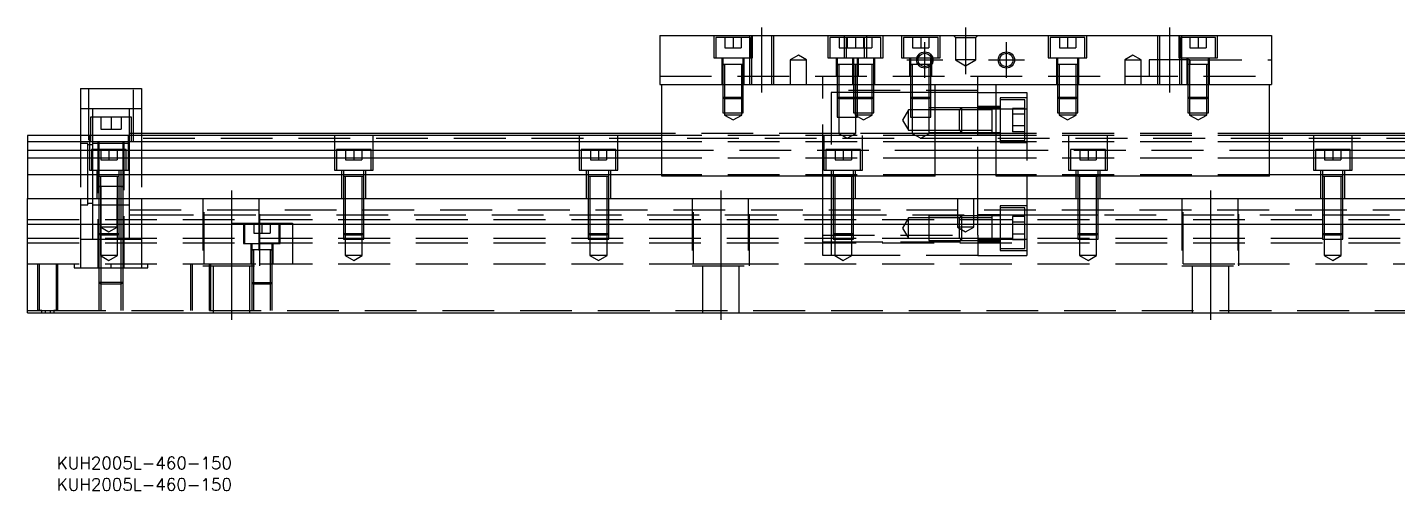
# Model space of a CAD drawing. Extents: x -20 to 692, y -269 to 102.
# Drawn here: x 0 to 335.9, y -268.6 to -154.9 of the extents above; entities that cross this region are included whole.
import ezdxf

# ---------------------------------------------------------------- set-up
doc = ezdxf.new("R2010")
doc.units = 0
doc.linetypes.add('CENTER', pattern=[50.8, 31.75, -6.35, 6.35, -6.35])
doc.linetypes.add('DASHED', pattern=[19.05, 12.7, -6.35])
doc.layers.get('0').update_dxf_attribs({"linetype": 'CONTINUOUS'})
doc.layers.add('CENTER', color=1, linetype='CENTER')
doc.styles.get("Standard").update_dxf_attribs({"font": 'txt.shx', "height": 3, "bigfont": 'bigfont.shx'})

# ---------------------------------------------------------------- blocks, each defined once
blk = doc.blocks.new('*U2')
at = {"color": 7, "linetype": 'CONTINUOUS'}
blk.add_text('KUH2005L-460-150', height=3, dxfattribs=at).set_placement((7.2, -268.58))
blk = doc.blocks.new('*U3')
at = {"color": 7, "linetype": 'CONTINUOUS'}
blk.add_text('KUH2005L-460-150', height=3, dxfattribs=at).set_placement((7.2, -263.33))

msp = doc.modelspace()

# ---------------------------------------------------------------- linework, layer by layer
at = {"color": 7, "linetype": 'CONTINUOUS'}
for p, q in [((155, -156.93), (155, -168.93)), ((155, -156.93), (305, -156.93)), ((305, -156.93), (305, -168.93)), ((218.770162, -164.03), (218.32967, -164.03)), ((221.500006, -164.03), (221.229838, -164.03)), ((13, -169.93), (28, -169.93)), ((13, -169.93), (13, -181.43)), ((28, -169.93), (28, -181.43)), ((155, -168.93), (305, -168.93)), ((155.5, -191.43), (155.5, -168.93)), ((222.5, -191.43), (222.5, -168.93)), ((233, -181.43), (233, -168.93)), ((233, -170.93), (237.5, -170.93)), ((237.5, -191.43), (237.5, -168.93)), ((304.5, -191.43), (304.5, -168.93)), ((155.5, -180.93), (28, -180.93)), ((403, -180.93), (304.5, -180.93)), ((0, -181.43), (0, -182.969608)), ((155.5, -181.43), (0, -181.43)), ((155.5, -182.969608), (0, -182.969608)), ((0, -182.969608), (0, -185.090392)), ((237.5, -181.43), (222.5, -181.43)), ((237.5, -182.969608), (222.5, -182.969608)), ((460, -181.43), (304.5, -181.43)), ((460, -182.969608), (304.5, -182.969608)), ((0, -185.090392), (155.5, -185.090392)), ((0, -185.090392), (0, -187.000532)), ((155.5, -187.000532), (0, -187.000532)), ((0, -187.000532), (0, -191.111934)), ((222.5, -185.090392), (237.5, -185.090392)), ((237.5, -187.000532), (222.5, -187.000532)), ((304.5, -185.090392), (460, -185.090392)), ((460, -187.000532), (304.5, -187.000532)), ((0, -191.111934), (0, -196.93)), ((155.5, -191.111934), (0, -191.111934)), ((222.5, -191.43), (155.5, -191.43)), ((237.5, -191.111934), (222.5, -191.111934)), ((304.5, -191.43), (237.5, -191.43)), ((460, -191.111934), (304.5, -191.111934)), ((17.9, -193.93), (17.499994, -193.93)), ((22.5, -193.93), (22.1, -193.93)), ((23.500006, -193.93), (22.5, -193.93)), ((0, -196.93), (460, -196.93)), ((0, -203.23), (0, -196.93)), ((244.5, -199.68), (245, -199.68)), ((0, -203.23), (460, -203.23)), ((0, -206.63), (0, -203.23)), ((236.5, -204.019994), (236.5, -203.23)), ((0, -224.93), (0, -206.63)), ((236.5, -207.180006), (236.5, -206.63)), ((0, -224.93), (460, -224.93))]:
    msp.add_line(p, q, dxfattribs=at)
at = {"color": 3, "linetype": 'DASHED'}
for p, q in [((168.25, -156.93), (168.25, -162.43)), ((177.25, -157.43), (168.75, -157.43)), ((168.75, -157.43), (168.75, -162.43)), ((171, -157.43), (171, -159.93)), ((173, -157.43), (173, -159.93)), ((175, -157.43), (175, -159.93)), ((177.000006, -156.93), (177.000006, -157.43)), ((177.000006, -157.43), (177.000006, -162.43)), ((177.25, -162.43), (177.25, -157.43)), ((177.5, -156.93), (177.5, -168.93)), ((177.75, -162.43), (177.75, -156.93)), ((182.5, -168.93), (182.5, -156.93)), ((182.999994, -168.93), (182.999994, -156.93)), ((196.25, -156.93), (196.25, -162.43)), ((200.75, -157.43), (196.75, -157.43)), ((196.75, -157.43), (196.75, -162.43)), ((199, -157.43), (199, -159.93)), ((200.25, -156.93), (200.25, -162.43)), ((209.25, -157.43), (200.75, -157.43)), ((200.75, -157.43), (200.75, -162.43)), ((201, -157.43), (201, -159.93)), ((203, -157.43), (203, -159.93)), ((205, -157.43), (205, -159.93)), ((205.25, -162.43), (205.25, -157.43)), ((205.75, -162.43), (205.75, -156.93)), ((207, -157.43), (207, -159.93)), ((209.25, -162.43), (209.25, -157.43)), ((209.75, -162.43), (209.75, -156.93)), ((214.25, -156.93), (214.25, -162.43)), ((223.25, -157.43), (214.75, -157.43)), ((214.75, -157.43), (214.75, -162.43)), ((217, -157.43), (217, -159.93)), ((219, -157.43), (219, -159.93)), ((221, -157.43), (221, -159.93)), ((223.25, -162.43), (223.25, -157.43)), ((223.75, -162.43), (223.75, -156.93)), ((227.5, -157.43), (227, -156.93)), ((227.5, -157.43), (227.5, -162.93)), ((227.5, -157.43), (232.5, -157.43)), ((232.5, -157.43), (233, -156.93)), ((232.5, -162.93), (232.5, -157.43)), ((250.25, -156.93), (250.25, -162.43)), ((259.25, -157.43), (250.75, -157.43)), ((250.75, -157.43), (250.75, -162.43)), ((253, -157.43), (253, -159.93)), ((255, -157.43), (255, -159.93)), ((257, -157.43), (257, -159.93)), ((259.25, -162.43), (259.25, -157.43)), ((259.75, -162.43), (259.75, -156.93)), ((277.000006, -156.93), (277.000006, -168.93)), ((277.5, -156.93), (277.5, -168.93)), ((282.25, -156.93), (282.25, -162.43)), ((282.5, -168.93), (282.5, -156.93)), ((291.25, -157.43), (282.75, -157.43)), ((282.75, -157.43), (282.75, -162.43)), ((282.999994, -157.43), (282.999994, -156.93)), ((282.999994, -162.43), (282.999994, -157.43)), ((285, -157.43), (285, -159.93)), ((287, -157.43), (287, -159.93)), ((289, -157.43), (289, -159.93)), ((291.25, -162.43), (291.25, -157.43)), ((291.75, -162.43), (291.75, -156.93)), ((171, -159.93), (173, -159.93)), ((173, -159.93), (175, -159.93)), ((199, -159.93), (201, -159.93)), ((201, -159.93), (203, -159.93)), ((203, -159.93), (205, -159.93)), ((205, -159.93), (207, -159.93)), ((217, -159.93), (219, -159.93)), ((219, -159.93), (221, -159.93)), ((253, -159.93), (255, -159.93)), ((255, -159.93), (257, -159.93)), ((285, -159.93), (287, -159.93)), ((287, -159.93), (289, -159.93)), ((168.25, -162.43), (177.75, -162.43)), ((170.25, -162.43), (170.25, -168.93)), ((170.5, -162.43), (170.5, -164.03)), ((170.5, -164.025), (170.5, -164.03)), ((170.5, -164.03), (170.757448, -164.03)), ((170.757468, -164.03), (170.5, -164.03)), ((170.5, -164.03), (170.5, -164.035)), ((170.5, -164.03), (170.5, -168.92998)), ((175.242552, -164.03), (170.757468, -164.03)), ((170.9, -164.03), (170.9, -168.92998)), ((175.1, -168.92998), (175.1, -164.03)), ((175.5, -164.03), (175.242552, -164.03)), ((175.242602, -164.03), (175.5, -164.03)), ((175.5, -164.03), (175.5, -162.43)), ((175.5, -164.03), (175.5, -164.025)), ((175.5, -164.035), (175.5, -164.03)), ((175.5, -168.92998), (175.5, -164.03)), ((175.75, -168.93), (175.75, -162.43)), ((177.000006, -162.43), (177.000006, -168.93)), ((189, -161.7753), (187, -162.93)), ((187, -162.93), (189, -162.93)), ((187, -162.93), (187, -168.93)), ((191, -162.93), (189, -161.7753)), ((189, -162.93), (191, -162.93)), ((191, -168.93), (191, -162.93)), ((196.25, -162.43), (200.25, -162.43)), ((198.25, -162.43), (198.25, -166.93)), ((198.5, -162.43), (198.5, -164.03)), ((198.5, -164.025), (198.5, -164.03)), ((198.5, -164.03), (198.757448, -164.03)), ((198.757468, -164.03), (198.5, -164.03)), ((198.5, -164.03), (198.5, -166.92998)), ((198.5, -164.03), (198.5, -164.035)), ((202.300194, -164.03), (198.757468, -164.03)), ((198.9, -164.03), (198.9, -166.92998)), ((200.25, -162.43), (209.75, -162.43)), ((202.25, -162.43), (202.25, -168.93)), ((202.5, -162.43), (202.5, -164.03)), ((202.5, -164.025), (202.5, -164.03)), ((202.757468, -164.03), (202.5, -164.03)), ((202.5, -164.03), (202.5, -164.035)), ((202.5, -164.03), (202.5, -168.92998)), ((207.242552, -164.03), (202.757468, -164.03)), ((202.9, -164.03), (202.9, -168.92998)), ((203.1, -166.92998), (203.1, -164.03)), ((203.5, -164.03), (203.5, -162.43)), ((203.5, -164.03), (203.5, -164.025)), ((203.5, -166.92998), (203.5, -164.03)), ((203.5, -164.035), (203.5, -164.03)), ((203.75, -166.93), (203.75, -162.43)), ((207.1, -168.92998), (207.1, -164.03)), ((207.5, -164.03), (207.242552, -164.03)), ((207.5, -164.03), (207.5, -162.43)), ((207.5, -164.03), (207.5, -164.025)), ((207.5, -164.035), (207.5, -164.03)), ((207.5, -168.92998), (207.5, -164.03)), ((207.75, -168.93), (207.75, -162.43)), ((214.25, -162.43), (223.75, -162.43)), ((216.25, -162.43), (216.25, -166.93)), ((216.5, -162.43), (216.5, -164.03)), ((216.5, -164.025), (216.5, -164.03)), ((216.5, -164.03), (216.757448, -164.03)), ((216.757468, -164.03), (216.5, -164.03)), ((216.5, -164.03), (216.5, -164.035)), ((216.5, -164.03), (216.5, -166.92998)), ((218.329928, -164.03), (216.757468, -164.03)), ((216.9, -164.03), (216.9, -166.92998)), ((218.770318, -164.03), (218.329928, -164.03)), ((221.230084, -164.03), (218.770318, -164.03)), ((221.1, -164.159838), (221.1, -164.03)), ((221.1, -164.60033), (221.1, -164.159838)), ((221.5, -164.03), (221.230084, -164.03)), ((221.242602, -164.03), (221.5, -164.03)), ((221.5, -163.617386), (221.5, -162.43)), ((221.5, -164.03), (221.5, -163.617386)), ((221.5, -164.03), (221.5, -164.025)), ((221.5, -164.035), (221.5, -164.03)), ((221.5, -164.252876), (221.5, -164.03)), ((221.5, -166.92998), (221.5, -164.252876)), ((221.75, -166.93), (221.75, -162.43)), ((232.5, -162.93), (227.5, -162.93)), ((227.5, -162.93), (230, -164.373376)), ((230, -164.373376), (232.5, -162.93)), ((250.25, -162.43), (259.75, -162.43)), ((252.25, -162.43), (252.25, -168.93)), ((252.5, -162.43), (252.5, -164.03)), ((252.5, -164.025), (252.5, -164.03)), ((252.757468, -164.03), (252.5, -164.03)), ((252.5, -164.03), (252.5, -164.035)), ((252.5, -164.03), (252.5, -168.92998)), ((257.242552, -164.03), (252.757468, -164.03)), ((252.9, -164.03), (252.9, -168.92998)), ((257.1, -168.92998), (257.1, -164.03)), ((257.5, -164.03), (257.242552, -164.03)), ((257.5, -164.03), (257.5, -162.43)), ((257.5, -164.03), (257.5, -164.025)), ((257.5, -164.035), (257.5, -164.03)), ((257.5, -168.92998), (257.5, -164.03)), ((257.75, -168.93), (257.75, -162.43)), ((271, -161.7753), (269, -162.93)), ((269, -162.93), (271, -162.93)), ((269, -162.93), (269, -168.93)), ((273, -162.93), (271, -161.7753)), ((271, -162.93), (273, -162.93)), ((273, -168.93), (273, -162.93)), ((275, -162.93), (275, -166.93)), ((285, -162.93), (275, -162.93)), ((282.25, -162.43), (291.75, -162.43)), ((282.999994, -168.93), (282.999994, -162.43)), ((284.25, -162.43), (284.25, -168.93)), ((284.5, -162.43), (284.5, -164.03)), ((284.5, -164.025), (284.5, -164.03)), ((284.757468, -164.03), (284.5, -164.03)), ((284.5, -164.03), (284.5, -168.92998)), ((284.5, -164.03), (284.5, -164.035)), ((289.242552, -164.03), (284.757468, -164.03)), ((284.9, -164.03), (284.9, -168.92998)), ((285, -162.93), (305, -162.93)), ((285, -166.93), (285, -162.93)), ((285, -162.93), (285, -164.03)), ((289.1, -168.92998), (289.1, -164.03)), ((289.5, -164.03), (289.242552, -164.03)), ((289.5, -164.03), (289.5, -162.43)), ((289.5, -164.03), (289.5, -164.025)), ((289.5, -168.92998), (289.5, -164.03)), ((289.5, -164.035), (289.5, -164.03)), ((289.75, -168.93), (289.75, -162.43)), ((155, -166.93), (305, -166.93)), ((195, -168.93), (195, -166.93)), ((198.5, -166.93), (198.5, -168.93)), ((198.500006, -166.93), (198.500006, -168.93)), ((198.9, -166.93), (198.9, -168.93)), ((203.1, -168.93), (203.1, -166.93)), ((203.499994, -168.93), (203.499994, -166.93)), ((203.5, -168.93), (203.5, -166.93)), ((216.5, -166.93), (216.5, -168.93)), ((216.500006, -166.93), (216.500006, -168.93)), ((216.9, -166.93), (221.1, -166.93)), ((216.9, -166.93), (216.9, -168.93)), ((221.1, -166.92998), (221.1, -164.60033)), ((221.1, -168.93), (221.1, -166.93)), ((221.499994, -168.93), (221.499994, -166.93)), ((221.5, -168.93), (221.5, -166.93)), ((233, -168.93), (233, -166.93)), ((15, -169.93), (15, -182.93)), ((26, -182.93), (26, -169.93)), ((170.5, -168.93), (170.5, -172.03)), ((170.500006, -168.93), (170.500006, -172.030006)), ((170.9, -168.93), (170.9, -172.43)), ((175.1, -172.43), (175.1, -168.93)), ((175.499994, -172.030006), (175.499994, -168.93)), ((175.5, -172.03), (175.5, -168.93)), ((195, -191.43), (195, -168.93)), ((233, -170.43), (195, -170.43)), ((197, -170.93), (197, -196.93)), ((198.5, -170.93), (197, -170.93)), ((198.5, -168.93), (198.5, -172.03)), ((198.9, -170.93), (198.5, -170.93)), ((198.500006, -168.93), (198.500006, -172.030006)), ((198.9, -168.93), (198.9, -172.43)), ((202.5, -170.93), (198.9, -170.93)), ((202.5, -168.93), (202.5, -172.03)), ((202.9, -170.93), (202.5, -170.93)), ((202.500006, -168.93), (202.500006, -172.030006)), ((202.9, -168.93), (202.9, -172.43)), ((203.1, -170.93), (202.9, -170.93)), ((203.1, -172.43), (203.1, -168.93)), ((203.5, -170.93), (203.1, -170.93)), ((203.499994, -172.030006), (203.499994, -168.93)), ((203.5, -172.03), (203.5, -168.93)), ((207.1, -170.93), (203.5, -170.93)), ((207.1, -172.43), (207.1, -168.93)), ((207.5, -170.93), (207.1, -170.93)), ((207.499994, -172.030006), (207.499994, -168.93)), ((207.5, -172.03), (207.5, -168.93)), ((216.5, -170.93), (207.5, -170.93)), ((216.5, -168.93), (216.5, -172.03)), ((216.9, -170.93), (216.5, -170.93)), ((216.500006, -168.93), (216.500006, -172.030006)), ((216.9, -168.93), (216.9, -172.43)), ((221.1, -170.93), (216.9, -170.93)), ((221.1, -172.43), (221.1, -168.93)), ((221.5, -170.93), (221.1, -170.93)), ((221.499994, -172.030006), (221.499994, -168.93)), ((221.5, -172.03), (221.5, -168.93)), ((222.5, -170.93), (221.5, -170.93)), ((233, -170.93), (222.5, -170.93)), ((237.5, -170.93), (245, -170.93)), ((245, -170.93), (245, -174.93)), ((252.5, -168.93), (252.5, -172.03)), ((252.500006, -168.93), (252.500006, -172.030006)), ((252.9, -168.93), (252.9, -172.43)), ((257.1, -172.43), (257.1, -168.93)), ((257.499994, -172.030006), (257.499994, -168.93)), ((257.5, -172.03), (257.5, -168.93)), ((284.5, -168.93), (284.5, -172.03)), ((284.500006, -168.93), (284.500006, -172.030006)), ((284.9, -168.93), (284.9, -172.43)), ((289.1, -172.43), (289.1, -168.93)), ((289.499994, -172.030006), (289.499994, -168.93)), ((289.5, -172.03), (289.5, -168.93)), ((170.5, -172.03), (175.5, -172.03)), ((170.5, -172.03), (170.9, -172.43)), ((170.500006, -172.03002), (170.500006, -175.93)), ((175.1, -172.43), (170.9, -172.43)), ((170.9, -172.43002), (170.9, -175.93)), ((175.1, -172.43), (175.5, -172.03)), ((175.1, -175.93), (175.1, -172.43002)), ((175.499994, -175.93), (175.499994, -172.03002)), ((198.5, -172.03), (202.5, -172.03)), ((198.5, -172.03), (198.9, -172.43)), ((198.500006, -172.03002), (198.500006, -176.93)), ((202.500006, -172.43), (198.9, -172.43)), ((198.9, -172.43002), (198.9, -176.93)), ((202.5, -172.03), (207.5, -172.03)), ((202.5, -172.03), (202.9, -172.43)), ((202.500006, -172.03002), (202.500006, -175.93)), ((202.9, -172.43), (202.500006, -172.43)), ((207.1, -172.43), (202.9, -172.43)), ((202.9, -172.43002), (202.9, -175.93)), ((203.1, -172.43), (203.5, -172.03)), ((203.1, -176.93), (203.1, -172.43002)), ((203.499994, -172.43), (203.499994, -172.03002)), ((203.499994, -175.93), (203.499994, -172.43)), ((207.1, -172.43), (207.5, -172.03)), ((207.1, -175.93), (207.1, -172.43002)), ((207.499994, -175.93), (207.499994, -172.03002)), ((216.5, -172.03), (221.5, -172.03)), ((216.5, -172.03), (216.9, -172.43)), ((216.500006, -172.03002), (216.500006, -176.93)), ((221.1, -172.43), (216.9, -172.43)), ((216.9, -172.43002), (216.9, -176.93)), ((221.1, -172.43), (221.5, -172.03)), ((221.1, -176.93), (221.1, -172.43002)), ((221.499994, -176.93), (221.499994, -172.03002)), ((238.5, -174.38), (233, -174.38)), ((238.5, -172.18), (238.5, -183.18)), ((245, -172.18), (238.5, -172.18)), ((244.5, -172.68), (238.5, -172.68)), ((244.5, -182.68), (244.5, -172.68)), ((252.5, -172.03), (257.5, -172.03)), ((252.5, -172.03), (252.9, -172.43)), ((252.500006, -172.03002), (252.500006, -175.93)), ((257.1, -172.43), (252.9, -172.43)), ((252.9, -172.43002), (252.9, -175.93)), ((257.1, -172.43), (257.5, -172.03)), ((257.1, -175.93), (257.1, -172.43002)), ((257.499994, -175.93), (257.499994, -172.03002)), ((284.5, -172.03), (289.5, -172.03)), ((284.5, -172.03), (284.9, -172.43)), ((284.500006, -172.03002), (284.500006, -175.93)), ((289.1, -172.43), (284.9, -172.43)), ((284.9, -172.43002), (284.9, -175.93)), ((289.1, -172.43), (289.5, -172.03)), ((289.1, -175.93), (289.1, -172.43002)), ((289.499994, -175.93), (289.499994, -172.03002)), ((16, -174.93), (13, -174.93)), ((25.5, -176.93), (15.5, -176.93)), ((15.5, -176.93), (15.5, -181.43)), ((16, -176.93), (16, -174.93)), ((25, -174.93), (16, -174.93)), ((16, -181.43), (16, -176.93)), ((18, -176.93), (18, -179.93)), ((20.5, -176.93), (20.5, -179.93)), ((23, -176.93), (23, -179.93)), ((25, -176.93), (25, -174.93)), ((28, -174.93), (25, -174.93)), ((25, -181.43), (25, -176.93)), ((25.5, -181.43), (25.5, -176.93)), ((170.500006, -175.93), (175.499994, -175.93)), ((170.9, -175.93), (170.9, -176.43)), ((175.1, -176.43), (170.9, -176.43)), ((170.9, -176.43), (173, -177.642436)), ((173, -177.642436), (175.1, -176.43)), ((175.1, -176.43), (175.1, -175.93)), ((198.500006, -176.93), (203.499994, -176.93)), ((198.9, -176.93), (198.9, -180.93)), ((202.500006, -175.93), (207.499994, -175.93)), ((202.9, -175.93), (202.9, -176.43)), ((207.1, -176.43), (202.9, -176.43)), ((202.9, -176.43), (205, -177.642436)), ((203.1, -180.93), (203.1, -176.93)), ((203.499994, -176.93), (203.499994, -175.93)), ((205, -177.642436), (207.1, -176.43)), ((207.1, -176.43), (207.1, -175.93)), ((216, -175.18), (214.556624, -177.68)), ((214.556624, -177.68), (216, -180.18)), ((216, -180.18), (216, -175.18)), ((221, -175.18), (216, -175.18)), ((216.500006, -176.93), (221.499994, -176.93)), ((216.9, -176.93), (216.9, -180.93)), ((221, -174.680006), (221, -176.798124)), ((221.499994, -174.680006), (221, -174.680006)), ((228.49998, -175.18), (221, -175.18)), ((221, -176.798124), (221, -176.933818)), ((221, -176.933818), (221, -180.679994)), ((221.1, -180.93), (221.1, -176.93)), ((222.5, -174.680006), (221.499994, -174.680006)), ((228.99998, -174.680006), (222.5, -174.680006)), ((229, -174.68), (228.5, -175.18)), ((228.5, -180.18), (228.5, -175.18)), ((233, -175.18), (228.5, -175.18)), ((233, -174.680006), (228.999994, -174.680006)), ((229, -174.68), (229, -180.68)), ((233, -174.68), (229, -174.68)), ((233, -174.93), (237.5, -174.93)), ((236.5, -174.68), (233.00002, -174.68)), ((236.5, -175.18), (233.00002, -175.18)), ((236.5, -174.68), (236.495, -174.68)), ((236.5, -175.029602), (236.5, -174.68)), ((236.505, -174.68), (236.5, -174.68)), ((237.5, -174.68), (236.5, -174.68)), ((236.5, -177.51997), (236.5, -175.029602)), ((236.5, -177.88006), (236.5, -177.51997)), ((236.5, -180.33035), (236.5, -177.88006)), ((238.5, -174.68), (237.5, -174.68)), ((237.5, -174.93), (245, -174.93)), ((241.5, -174.793248), (241.5, -176.236624)), ((244.5, -174.793248), (241.5, -174.793248)), ((244.5, -176.236624), (241.5, -176.236624)), ((241.5, -176.236624), (241.5, -179.123376)), ((245, -174.93), (245, -191.43)), ((252.500006, -175.93), (257.499994, -175.93)), ((252.9, -175.93), (252.9, -176.43)), ((257.1, -176.43), (252.9, -176.43)), ((252.9, -176.43), (255, -177.642436)), ((255, -177.642436), (257.1, -176.43)), ((257.1, -176.43), (257.1, -175.93)), ((284.500006, -175.93), (289.499994, -175.93)), ((284.9, -175.93), (284.9, -176.43)), ((289.1, -176.43), (284.9, -176.43)), ((284.9, -176.43), (287, -177.642436)), ((287, -177.642436), (289.1, -176.43)), ((289.1, -176.43), (289.1, -175.93)), ((18, -179.93), (20.5, -179.93)), ((20.5, -179.93), (23, -179.93)), ((25.5, -180.93), (25, -180.93)), ((28, -180.93), (25.5, -180.93)), ((197, -180.93), (155.5, -180.93)), ((198.9, -180.93), (197, -180.93)), ((203.1, -180.93), (198.9, -180.93)), ((198.9, -180.93), (201, -182.142436)), ((201, -182.142436), (203.1, -180.93)), ((216.9, -180.93), (203.1, -180.93)), ((216, -180.18), (221, -180.18)), ((221.1, -180.93), (216.9, -180.93)), ((216.9, -180.93), (219, -182.142436)), ((219, -182.142436), (221.1, -180.93)), ((221, -180.18), (228.49998, -180.18)), ((221, -180.679994), (228.99998, -180.679994)), ((233, -180.93), (221.1, -180.93)), ((228.5, -180.18), (233, -180.18)), ((228.5, -180.18), (229, -180.68)), ((229, -180.679994), (233, -180.679994)), ((229, -180.68), (233, -180.68)), ((237.5, -180.93), (233, -180.93)), ((233, -180.98), (238.5, -180.98)), ((233.00002, -180.18), (236.5, -180.18)), ((233.00002, -180.68), (236.5, -180.68)), ((236.495, -180.68), (236.5, -180.68)), ((236.5, -180.68), (236.5, -180.33035)), ((236.5, -180.68), (236.505, -180.68)), ((236.5, -180.68), (237.5, -180.68)), ((237.5, -180.68), (238.5, -180.68)), ((238.5, -180.93), (237.5, -180.93)), ((245, -180.93), (238.5, -180.93)), ((241.5, -179.123376), (241.5, -180.566752)), ((244.5, -179.123376), (241.5, -179.123376)), ((244.5, -180.566752), (241.5, -180.566752)), ((304.5, -180.93), (245, -180.93)), ((13, -181.43), (13, -196.93)), ((14.85, -183.43), (13, -183.43)), ((14.85, -190.93), (14.85, -183.43)), ((16, -183.78), (14.85, -183.78)), ((15, -182.93), (26, -182.93)), ((15.25, -181.43), (15.25, -189.93)), ((15.5, -181.43), (15.5, -182.93)), ((16, -182.969608), (16, -181.43)), ((16, -184.93), (16, -182.969608)), ((17.5, -183.43), (16, -183.43)), ((17.25, -182.93), (17.25, -213.93)), ((17.5, -182.93), (17.5, -184.93)), ((23.5, -183.43), (17.5, -183.43)), ((23.5, -184.93), (23.5, -182.93)), ((25, -183.43), (23.5, -183.43)), ((23.75, -213.93), (23.75, -182.93)), ((24.75, -189.93), (24.75, -181.43)), ((25, -182.969608), (25, -181.43)), ((403, -182.18), (25, -182.18)), ((25, -190.93), (25, -182.969608)), ((25.5, -182.93), (25.5, -181.43)), ((28, -181.43), (28, -196.93)), ((75.25, -181.43), (75.25, -189.93)), ((84.75, -189.93), (84.75, -181.43)), ((135.25, -181.43), (135.25, -189.93)), ((144.75, -189.93), (144.75, -181.43)), ((222.5, -181.43), (155.5, -181.43)), ((222.5, -182.969608), (155.5, -182.969608)), ((195.25, -181.43), (195.25, -189.93)), ((204.75, -189.93), (204.75, -181.43)), ((233, -196.93), (233, -181.43)), ((304.5, -181.43), (237.5, -181.43)), ((304.5, -182.969608), (237.5, -182.969608)), ((238.5, -182.68), (244.5, -182.68)), ((238.5, -183.18), (245, -183.18)), ((255.25, -181.43), (255.25, -189.93)), ((264.75, -189.93), (264.75, -181.43)), ((315.25, -181.43), (315.25, -189.93)), ((324.75, -189.93), (324.75, -181.43)), ((24.25, -184.93), (15.75, -184.93)), ((15.75, -184.93), (15.75, -189.93)), ((16, -189.93), (16, -184.93)), ((17.5, -184.93), (17.5, -189.93)), ((18, -184.93), (18, -187.43)), ((18, -187.43), (20, -187.43)), ((20, -184.93), (20, -187.43)), ((20, -187.43), (22, -187.43)), ((22, -184.93), (22, -187.43)), ((23.5, -189.93), (23.5, -184.93)), ((24.25, -189.93), (24.25, -184.93)), ((84.25, -184.93), (75.75, -184.93)), ((75.75, -184.93), (75.75, -189.93)), ((78, -184.93), (78, -187.43)), ((78, -187.43), (80, -187.43)), ((80, -184.93), (80, -187.43)), ((80, -187.43), (82, -187.43)), ((82, -184.93), (82, -187.43)), ((84.25, -189.93), (84.25, -184.93)), ((144.25, -184.93), (135.75, -184.93)), ((135.75, -184.93), (135.75, -189.93)), ((138, -184.93), (138, -187.43)), ((138, -187.43), (140, -187.43)), ((140, -184.93), (140, -187.43)), ((140, -187.43), (142, -187.43)), ((142, -184.93), (142, -187.43)), ((144.25, -189.93), (144.25, -184.93)), ((155.5, -185.090392), (222.5, -185.090392)), ((222.5, -187.000532), (155.5, -187.000532)), ((204.25, -184.93), (195.75, -184.93)), ((195.75, -184.93), (195.75, -189.93)), ((198, -184.93), (198, -187.43)), ((198, -187.43), (200, -187.43)), ((200, -184.93), (200, -187.43)), ((200, -187.43), (202, -187.43)), ((202, -184.93), (202, -187.43)), ((204.25, -189.93), (204.25, -184.93)), ((237.5, -185.090392), (304.5, -185.090392)), ((304.5, -187.000532), (237.5, -187.000532)), ((264.25, -184.93), (255.75, -184.93)), ((255.75, -184.93), (255.75, -189.93)), ((258, -184.93), (258, -187.43)), ((258, -187.43), (260, -187.43)), ((260, -184.93), (260, -187.43)), ((260, -187.43), (262, -187.43)), ((262, -184.93), (262, -187.43)), ((264.25, -189.93), (264.25, -184.93)), ((324.25, -184.93), (315.75, -184.93)), ((315.75, -184.93), (315.75, -189.93)), ((318, -184.93), (318, -187.43)), ((318, -187.43), (320, -187.43)), ((320, -184.93), (320, -187.43)), ((320, -187.43), (322, -187.43)), ((322, -184.93), (322, -187.43)), ((324.25, -189.93), (324.25, -184.93)), ((14.85, -196.93), (14.85, -190.93)), ((15.25, -189.93), (24.75, -189.93)), ((16, -190.93), (16, -189.93)), ((16, -196.93), (16, -190.93)), ((17, -189.93), (17, -196.93)), ((17.5, -189.93), (17.5, -191.53)), ((22.5, -191.53), (22.5, -189.93)), ((23, -196.93), (23, -189.93)), ((23.5, -193.93), (23.5, -189.93)), ((25, -196.93), (25, -190.93)), ((75.25, -189.93), (84.75, -189.93)), ((77, -189.93), (77, -196.93)), ((77.5, -189.93), (77.5, -191.53)), ((82.5, -191.53), (82.5, -189.93)), ((83, -196.93), (83, -189.93)), ((135.25, -189.93), (144.75, -189.93)), ((137, -189.93), (137, -196.93)), ((137.5, -189.93), (137.5, -191.53)), ((142.5, -191.53), (142.5, -189.93)), ((143, -196.93), (143, -189.93)), ((222.5, -191.111934), (155.5, -191.111934)), ((195, -196.93), (195, -191.43)), ((195.25, -189.93), (204.75, -189.93)), ((197, -189.93), (197, -196.93)), ((197.5, -189.93), (197.5, -191.53)), ((202.5, -191.53), (202.5, -189.93)), ((203, -196.93), (203, -189.93)), ((304.5, -191.111934), (237.5, -191.111934)), ((245, -191.43), (245, -196.93)), ((255.25, -189.93), (264.75, -189.93)), ((257, -189.93), (257, -196.93)), ((257.5, -189.93), (257.5, -191.53)), ((262.5, -191.53), (262.5, -189.93)), ((263, -196.93), (263, -189.93)), ((315.25, -189.93), (324.75, -189.93)), ((317, -189.93), (317, -196.93)), ((317.5, -189.93), (317.5, -191.53)), ((322.5, -191.53), (322.5, -189.93)), ((323, -196.93), (323, -189.93)), ((17.5, -191.525), (17.5, -191.53)), ((17.757468, -191.53), (17.5, -191.53)), ((17.5, -191.53), (17.5, -191.535)), ((17.5, -191.53), (17.5, -196.92998)), ((17.5, -193.93), (17.84965, -193.93)), ((17.849602, -193.93), (17.5, -193.93)), ((22.242552, -191.53), (17.757468, -191.53)), ((17.899998, -193.93), (17.849602, -193.93)), ((22.10048, -193.93), (17.899998, -193.93)), ((17.9, -191.53), (17.9, -196.92998)), ((18, -193.93), (18, -196.92998)), ((22.1, -196.92998), (22.1, -191.53)), ((22.500272, -193.93), (22.10048, -193.93)), ((22.5, -191.53), (22.242552, -191.53)), ((22.5, -191.53), (22.5, -191.525)), ((22.5, -191.535), (22.5, -191.53)), ((22.5, -196.92998), (22.5, -191.53)), ((23.15035, -193.93), (22.500272, -193.93)), ((23.150204, -193.93), (23.5, -193.93)), ((23.5, -193.93), (23.15035, -193.93)), ((23.5, -193.93), (23.5, -193.925)), ((23.5, -196.93), (23.5, -193.93)), ((23.5, -193.935), (23.5, -193.93)), ((77.5, -191.525), (77.5, -191.53)), ((77.757468, -191.53), (77.5, -191.53)), ((77.5, -191.53), (77.5, -191.535)), ((77.5, -191.53), (77.5, -196.92998)), ((82.242552, -191.53), (77.757468, -191.53)), ((77.9, -191.53), (77.9, -196.92998)), ((82.1, -196.92998), (82.1, -191.53)), ((82.5, -191.53), (82.242552, -191.53)), ((82.5, -191.53), (82.5, -191.525)), ((82.5, -191.535), (82.5, -191.53)), ((82.5, -196.92998), (82.5, -191.53)), ((137.5, -191.525), (137.5, -191.53)), ((137.757468, -191.53), (137.5, -191.53)), ((137.5, -191.53), (137.5, -191.535)), ((137.5, -191.53), (137.5, -196.92998)), ((142.242552, -191.53), (137.757468, -191.53)), ((137.9, -191.53), (137.9, -196.92998)), ((142.1, -196.92998), (142.1, -191.53)), ((142.5, -191.53), (142.242552, -191.53)), ((142.5, -191.53), (142.5, -191.525)), ((142.5, -191.535), (142.5, -191.53)), ((142.5, -196.92998), (142.5, -191.53)), ((197.5, -191.525), (197.5, -191.53)), ((197.757468, -191.53), (197.5, -191.53)), ((197.5, -191.53), (197.5, -191.535)), ((197.5, -191.53), (197.5, -196.92998)), ((202.242552, -191.53), (197.757468, -191.53)), ((197.9, -191.53), (197.9, -196.92998)), ((202.1, -196.92998), (202.1, -191.53)), ((202.5, -191.53), (202.242552, -191.53)), ((202.5, -191.53), (202.5, -191.525)), ((202.5, -191.535), (202.5, -191.53)), ((202.5, -196.92998), (202.5, -191.53)), ((257.5, -191.525), (257.5, -191.53)), ((257.757468, -191.53), (257.5, -191.53)), ((257.5, -191.53), (257.5, -191.535)), ((257.5, -191.53), (257.5, -196.92998)), ((262.242552, -191.53), (257.757468, -191.53)), ((257.9, -191.53), (257.9, -196.92998)), ((262.1, -196.92998), (262.1, -191.53)), ((262.5, -191.53), (262.242552, -191.53)), ((262.5, -191.53), (262.5, -191.525)), ((262.5, -191.535), (262.5, -191.53)), ((262.5, -196.92998), (262.5, -191.53)), ((317.5, -191.525), (317.5, -191.53)), ((317.757468, -191.53), (317.5, -191.53)), ((317.5, -191.53), (317.5, -191.535)), ((317.5, -191.53), (317.5, -196.92998)), ((322.242552, -191.53), (317.757468, -191.53)), ((317.9, -191.53), (317.9, -196.92998)), ((322.1, -196.92998), (322.1, -191.53)), ((322.5, -191.53), (322.242552, -191.53)), ((322.5, -191.53), (322.5, -191.525)), ((322.5, -191.535), (322.5, -191.53)), ((322.5, -196.92998), (322.5, -191.53)), ((13, -196.93), (13, -203.23)), ((14.85, -198.43), (14.85, -196.93)), ((14.85, -198.08), (16, -198.08)), ((16, -203.23), (16, -196.93)), ((17.5, -196.93), (17.5, -203.23)), ((17.500006, -196.93), (17.500006, -203.23)), ((17.9, -196.93), (17.9, -203.23)), ((18, -196.93), (18, -203.93)), ((18, -196.93), (18, -203.93)), ((22, -203.93), (22, -196.93)), ((22, -203.93), (22, -196.93)), ((22.1, -203.23), (22.1, -196.93)), ((22.499994, -203.23), (22.499994, -196.93)), ((22.5, -203.23), (22.5, -196.93)), ((23, -203.23), (23, -196.93002)), ((23.5, -203.23), (23.5, -196.93)), ((25, -203.23), (25, -196.93)), ((28, -196.93), (28, -203.23)), ((43, -196.93), (43, -213.43)), ((43.291796, -212.93), (43.291796, -196.93)), ((56.708204, -196.93), (56.708204, -212.93)), ((57, -213.43), (57, -196.93)), ((77.5, -196.93), (77.5, -203.23)), ((77.500006, -196.93), (77.500006, -203.23)), ((77.9, -196.93), (77.9, -203.23)), ((82.1, -203.23), (82.1, -196.93)), ((82.499994, -203.23), (82.499994, -196.93)), ((82.5, -203.23), (82.5, -196.93)), ((137.5, -196.93), (137.5, -203.23)), ((137.500006, -196.93), (137.500006, -203.23)), ((137.9, -196.93), (137.9, -203.23)), ((142.1, -203.23), (142.1, -196.93)), ((142.499994, -203.23), (142.499994, -196.93)), ((142.5, -203.23), (142.5, -196.93)), ((163, -196.93), (163, -213.43)), ((163.291796, -212.93), (163.291796, -196.93)), ((176.708204, -196.93), (176.708204, -212.93)), ((177, -213.43), (177, -196.93)), ((195, -203.23), (195, -196.93)), ((197, -196.93), (197, -203.23)), ((197.5, -196.93), (197.5, -203.23)), ((197.500006, -196.93), (197.500006, -203.23)), ((197.9, -196.93), (197.9, -203.23)), ((202.1, -203.23), (202.1, -196.93)), ((202.499994, -203.23), (202.499994, -196.93)), ((202.5, -203.23), (202.5, -196.93)), ((228, -196.93), (228, -203.93)), ((232, -203.93), (232, -196.93)), ((233, -203.23), (233, -196.93)), ((245, -196.93), (245, -203.23)), ((257.5, -196.93), (257.5, -203.23)), ((257.500006, -196.93), (257.500006, -203.23)), ((257.9, -196.93), (257.9, -203.23)), ((262.1, -203.23), (262.1, -196.93)), ((262.499994, -203.23), (262.499994, -196.93)), ((262.5, -203.23), (262.5, -196.93)), ((283, -196.93), (283, -213.43)), ((283.291796, -212.93), (283.291796, -196.93)), ((296.708204, -196.93), (296.708204, -212.93)), ((297, -213.43), (297, -196.93)), ((317.5, -196.93), (317.5, -203.23)), ((317.500006, -196.93), (317.500006, -203.23)), ((317.9, -196.93), (317.9, -203.23)), ((322.1, -203.23), (322.1, -196.93)), ((322.499994, -203.23), (322.499994, -196.93)), ((322.5, -203.23), (322.5, -196.93)), ((13, -198.43), (14.85, -198.43)), ((16, -198.43), (17.5, -198.43)), ((17.5, -198.43), (17.9, -198.43)), ((17.9, -198.43), (18, -198.43)), ((18, -198.43), (22.1, -198.43)), ((22.1, -198.43), (22.5, -198.43)), ((22.5, -198.43), (23, -198.43)), ((23, -198.43), (23.5, -198.43)), ((23.5, -198.43), (25, -198.43)), ((25, -199.68), (403, -199.68)), ((25, -200.93), (28, -200.93)), ((28, -200.93), (43.291796, -200.93)), ((43.291796, -200.93), (56.708204, -200.93)), ((56.708204, -200.93), (195, -200.93)), ((77.5, -200.93), (77.9, -200.93)), ((77.9, -200.93), (82.1, -200.93)), ((82.1, -200.93), (82.5, -200.93)), ((137.5, -200.93), (137.9, -200.93)), ((137.9, -200.93), (142.1, -200.93)), ((142.1, -200.93), (142.5, -200.93)), ((195, -200.93), (197, -200.93)), ((197, -200.93), (197.5, -200.93)), ((197.5, -200.93), (197.9, -200.93)), ((197.9, -200.93), (233, -200.93)), ((197.9, -200.93), (202.1, -200.93)), ((202.1, -200.93), (202.5, -200.93)), ((221, -201.180006), (221, -206.63)), ((228.99998, -201.180006), (221, -201.180006)), ((229, -201.18), (228.5, -201.68)), ((229, -201.18), (229, -206.63)), ((233, -201.18), (229, -201.18)), ((233, -201.180006), (229, -201.180006)), ((238.5, -200.88), (233, -200.88)), ((233, -200.93), (238.5, -200.93)), ((236.5, -201.18), (233.00002, -201.18)), ((236.5, -201.18), (236.495, -201.18)), ((236.5, -201.529602), (236.5, -201.18)), ((236.505, -201.18), (236.5, -201.18)), ((238.5, -201.18), (236.5, -201.18)), ((236.5, -203.22972), (236.5, -201.529602)), ((238.5, -198.68), (238.5, -209.68)), ((245, -198.68), (238.5, -198.68)), ((244.5, -199.18), (238.5, -199.18)), ((238.5, -200.93), (244.5, -200.93)), ((241.5, -201.293248), (241.5, -202.736624)), ((244.5, -201.293248), (241.5, -201.293248)), ((244.5, -203.23), (244.5, -199.18)), ((244.5, -200.93), (245, -200.93)), ((245, -200.93), (377.5, -200.93)), ((257.5, -200.93), (257.9, -200.93)), ((257.9, -200.93), (262.1, -200.93)), ((262.1, -200.93), (262.5, -200.93)), ((317.5, -200.93), (317.9, -200.93)), ((317.9, -200.93), (322.1, -200.93)), ((322.1, -200.93), (322.5, -200.93)), ((0, -202.08), (460, -202.08)), ((13, -203.23), (13, -206.63)), ((16, -206.63), (16, -203.23)), ((17.5, -203.23), (17.5, -205.53)), ((17.500006, -203.23), (17.500006, -205.530006)), ((17.9, -203.23), (17.9, -205.93)), ((22, -203.93), (18, -203.93)), ((18, -203.93), (20, -205.0847)), ((22, -203.93), (18, -203.93)), ((18, -203.93), (20, -205.0847)), ((18, -203.93002), (18, -205.93)), ((20, -205.0847), (22, -203.93)), ((20, -205.0847), (22, -203.93)), ((22.1, -205.93), (22.1, -203.23)), ((22.499994, -205.530006), (22.499994, -203.23)), ((22.5, -205.53), (22.5, -203.23)), ((23, -206.63), (23, -203.23)), ((23.5, -206.63), (23.5, -203.23)), ((25, -206.63), (25, -203.23)), ((28, -203.23), (28, -206.63)), ((50, -202.93), (56.708204, -202.93)), ((50, -202.93), (50, -203.23)), ((50, -203.23), (50, -206.63)), ((53, -202.93), (53, -207.93)), ((53.25, -202.93), (53.25, -203.23)), ((53.25, -203.23), (53.25, -206.63)), ((55.5, -202.93), (55.5, -205.43)), ((56.708204, -202.93), (65, -202.93)), ((57.5, -202.93), (57.5, -205.43)), ((59.5, -202.93), (59.5, -205.43)), ((61.75, -203.23), (61.75, -202.93)), ((61.75, -206.63), (61.75, -203.23)), ((62, -207.93), (62, -202.93)), ((65, -202.93), (65, -203.23)), ((65, -203.23), (65, -206.63)), ((77.5, -203.23), (77.5, -205.53)), ((77.500006, -203.23), (77.500006, -205.530006)), ((77.9, -203.23), (77.9, -205.93)), ((82.1, -205.93), (82.1, -203.23)), ((82.499994, -205.530006), (82.499994, -203.23)), ((82.5, -205.53), (82.5, -203.23)), ((137.5, -203.23), (137.5, -205.53)), ((137.500006, -203.23), (137.500006, -205.530006)), ((137.9, -203.23), (137.9, -205.93)), ((142.1, -205.93), (142.1, -203.23)), ((142.499994, -205.530006), (142.499994, -203.23)), ((142.5, -205.53), (142.5, -203.23)), ((195, -205.93), (195, -203.23)), ((197, -203.23), (197, -206.63)), ((197.5, -203.23), (197.5, -205.53)), ((197.500006, -203.23), (197.500006, -205.530006)), ((197.9, -203.23), (197.9, -205.93)), ((202.1, -205.93), (202.1, -203.23)), ((202.499994, -205.530006), (202.499994, -203.23)), ((202.5, -205.53), (202.5, -203.23)), ((216, -201.68), (214.556624, -204.18)), ((214.556624, -204.18), (216, -206.68)), ((216, -206.68), (216, -201.68)), ((221, -201.68), (216, -201.68)), ((228.49998, -201.68), (221, -201.68)), ((232, -203.93), (228, -203.93)), ((228, -203.93), (230, -205.0847)), ((228.5, -206.63), (228.5, -201.68)), ((233, -201.68), (228.5, -201.68)), ((230, -205.0847), (232, -203.93)), ((233, -205.93), (233, -203.23)), ((236.5, -201.68), (233.00002, -201.68)), ((236.5, -204.01997), (236.5, -203.22972)), ((236.5, -204.38006), (236.5, -204.01997)), ((236.5, -206.630124), (236.5, -204.38006)), ((244.5, -202.736624), (241.5, -202.736624)), ((241.5, -202.736624), (241.5, -205.623376)), ((244.5, -206.63), (244.5, -203.23)), ((245, -203.23), (245, -206.63)), ((257.5, -203.23), (257.5, -205.53)), ((257.500006, -203.23), (257.500006, -205.530006)), ((257.9, -203.23), (257.9, -205.93)), ((262.1, -205.93), (262.1, -203.23)), ((262.499994, -205.530006), (262.499994, -203.23)), ((262.5, -205.53), (262.5, -203.23)), ((317.5, -203.23), (317.5, -205.53)), ((317.500006, -203.23), (317.500006, -205.530006)), ((317.9, -203.23), (317.9, -205.93)), ((322.1, -205.93), (322.1, -203.23)), ((322.499994, -205.530006), (322.499994, -203.23)), ((322.5, -205.53), (322.5, -203.23)), ((0, -206.63), (460, -206.63)), ((0, -207.78), (460, -207.78)), ((13, -206.63), (13, -213.93)), ((13, -206.93), (16, -206.93)), ((16, -206.93), (16, -206.63)), ((16, -206.93), (17.500006, -206.93)), ((17.5, -205.53), (22.5, -205.53)), ((17.5, -205.53), (17.9, -205.93)), ((17.5, -206.93002), (17.5, -213.92998)), ((17.500006, -205.53002), (17.500006, -206.63)), ((17.500006, -206.63), (17.500006, -206.93)), ((17.500006, -206.93), (22.499994, -206.93)), ((22.1, -205.93), (17.9, -205.93)), ((17.9, -205.93002), (17.9, -206.93)), ((17.9, -206.93), (17.9, -210.93)), ((18, -205.93), (18, -206.63)), ((18, -206.63), (18, -206.93)), ((18, -206.93), (18, -213.92998)), ((22.1, -205.93), (22.5, -205.53)), ((22.1, -206.93), (22.1, -205.93002)), ((22.1, -210.93), (22.1, -206.93)), ((22.499994, -206.63), (22.499994, -205.53002)), ((22.499994, -206.93), (22.499994, -206.63)), ((22.499994, -206.93), (23, -206.93)), ((23, -213.92998), (23, -206.63)), ((23, -206.93), (23.5, -206.93)), ((23.5, -213.92998), (23.5, -206.63)), ((23.5, -206.93), (25, -206.93)), ((25, -206.93), (25, -206.63)), ((25, -206.93), (28, -206.93)), ((28, -206.63), (28, -213.93)), ((50, -206.63), (50, -212.93)), ((53, -207.93), (62, -207.93)), ((53.25, -206.63), (53.25, -207.93)), ((54.75, -207.93), (54.75, -212.93)), ((55, -207.93), (55, -209.53)), ((55.5, -205.43), (57.5, -205.43)), ((57.5, -205.43), (59.5, -205.43)), ((60, -209.53), (60, -207.93)), ((60.25, -212.93), (60.25, -207.93)), ((61.75, -207.93), (61.75, -206.63)), ((65, -206.63), (65, -212.93)), ((77.5, -205.53), (82.5, -205.53)), ((77.5, -205.53), (77.9, -205.93)), ((77.500006, -205.53002), (77.500006, -206.63)), ((77.500006, -206.63), (77.500006, -206.93)), ((77.500006, -206.93), (82.499994, -206.93)), ((82.1, -205.93), (77.9, -205.93)), ((77.9, -205.93002), (77.9, -206.93)), ((77.9, -206.93), (77.9, -210.93)), ((82.1, -205.93), (82.5, -205.53)), ((82.1, -206.93), (82.1, -205.93002)), ((82.1, -210.93), (82.1, -206.93)), ((82.499994, -206.63), (82.499994, -205.53002)), ((82.499994, -206.93), (82.499994, -206.63)), ((137.5, -205.53), (142.5, -205.53)), ((137.5, -205.53), (137.9, -205.93)), ((137.500006, -205.53002), (137.500006, -206.63)), ((137.500006, -206.63), (137.500006, -206.93)), ((137.500006, -206.93), (142.499994, -206.93)), ((142.1, -205.93), (137.9, -205.93)), ((137.9, -205.93002), (137.9, -206.93)), ((137.9, -206.93), (137.9, -210.93)), ((142.1, -205.93), (142.5, -205.53)), ((142.1, -206.93), (142.1, -205.93002)), ((142.1, -210.93), (142.1, -206.93)), ((142.499994, -206.63), (142.499994, -205.53002)), ((142.499994, -206.93), (142.499994, -206.63)), ((195, -206.63), (195, -205.93)), ((195, -205.93), (233, -205.93)), ((195, -210.93), (195, -206.63)), ((195, -207.55077), (233, -207.55077)), ((195, -207.55077), (197, -207.55077)), ((197, -206.63), (197, -210.93)), ((197, -207.55077), (233, -207.55077)), ((197.5, -205.53), (202.5, -205.53)), ((197.5, -205.53), (197.9, -205.93)), ((197.500006, -205.53002), (197.500006, -206.63)), ((197.500006, -206.63), (197.500006, -206.93)), ((197.500006, -206.93), (202.499994, -206.93)), ((202.1, -205.93), (197.9, -205.93)), ((197.9, -205.93002), (197.9, -206.93)), ((197.9, -206.93), (197.9, -210.93)), ((202.1, -205.93), (202.5, -205.53)), ((202.1, -206.93), (202.1, -205.93002)), ((202.1, -210.93), (202.1, -206.93)), ((202.499994, -206.63), (202.499994, -205.53002)), ((202.499994, -206.93), (202.499994, -206.63)), ((216, -206.68), (221, -206.68)), ((221, -206.63), (221, -207.179994)), ((221, -206.68), (228.49998, -206.68)), ((221, -207.179994), (228.99998, -207.179994)), ((228.5, -206.68), (228.5, -206.63)), ((228.5, -206.68), (233, -206.68)), ((228.5, -206.68), (229, -207.18)), ((228.999994, -207.179994), (233, -207.179994)), ((229, -206.63), (229, -207.18)), ((229, -207.18), (233, -207.18)), ((233, -205.93), (233, -206.63)), ((233, -206.63), (233, -210.93)), ((233, -206.93), (245, -206.93)), ((233, -207.48), (238.5, -207.48)), ((233.00002, -206.68), (236.5, -206.68)), ((233.00002, -207.18), (236.5, -207.18)), ((236.495, -207.18), (236.5, -207.18)), ((236.5, -206.83035), (236.5, -206.630124)), ((236.5, -207.18), (236.5, -206.83035)), ((236.5, -207.18), (236.505, -207.18)), ((236.5, -207.18), (238.5, -207.18)), ((241.5, -205.623376), (241.5, -207.066752)), ((244.5, -205.623376), (241.5, -205.623376)), ((244.5, -207.066752), (241.5, -207.066752)), ((244.5, -209.18), (244.5, -206.63)), ((245, -206.63), (245, -206.93)), ((245, -206.93), (245, -210.93)), ((257.5, -205.53), (262.5, -205.53)), ((257.5, -205.53), (257.9, -205.93)), ((257.500006, -205.53002), (257.500006, -206.63)), ((257.500006, -206.63), (257.500006, -206.93)), ((257.500006, -206.93), (262.499994, -206.93)), ((262.1, -205.93), (257.9, -205.93)), ((257.9, -205.93002), (257.9, -206.93)), ((257.9, -206.93), (257.9, -210.93)), ((262.1, -205.93), (262.5, -205.53)), ((262.1, -206.93), (262.1, -205.93002)), ((262.1, -210.93), (262.1, -206.93)), ((262.499994, -206.63), (262.499994, -205.53002)), ((262.499994, -206.93), (262.499994, -206.63)), ((317.5, -205.53), (322.5, -205.53)), ((317.5, -205.53), (317.9, -205.93)), ((317.500006, -205.53002), (317.500006, -206.63)), ((317.500006, -206.63), (317.500006, -206.93)), ((317.500006, -206.93), (322.499994, -206.93)), ((322.1, -205.93), (317.9, -205.93)), ((317.9, -205.93002), (317.9, -206.93)), ((317.9, -206.93), (317.9, -210.93)), ((322.1, -205.93), (322.5, -205.53)), ((322.1, -206.93), (322.1, -205.93002)), ((322.1, -210.93), (322.1, -206.93)), ((322.499994, -206.63), (322.499994, -205.53002)), ((322.499994, -206.93), (322.499994, -206.63)), ((22.1, -210.93), (17.9, -210.93)), ((17.9, -210.93), (20, -212.142436)), ((20, -212.142436), (22.1, -210.93)), ((60.000006, -209.53), (54.999994, -209.53)), ((56.708204, -209.53), (54.999994, -209.53)), ((55, -209.525), (55, -209.53)), ((55, -209.53), (55.257448, -209.53)), ((55.257468, -209.53), (55, -209.53)), ((55, -209.53), (55, -212.92998)), ((55, -209.53), (55, -209.535)), ((56.70803, -209.53), (55.257468, -209.53)), ((55.4, -209.53), (55.4, -212.92998)), ((59.742552, -209.53), (56.70803, -209.53)), ((59.6, -212.92998), (59.6, -209.53)), ((60, -209.53), (59.742552, -209.53)), ((59.742602, -209.53), (60, -209.53)), ((60, -209.53), (60, -209.525)), ((60, -212.92998), (60, -209.53)), ((60, -209.535), (60, -209.53)), ((82.1, -210.93), (77.9, -210.93)), ((77.9, -210.93), (80, -212.142436)), ((80, -212.142436), (82.1, -210.93)), ((142.1, -210.93), (137.9, -210.93)), ((137.9, -210.93), (140, -212.142436)), ((140, -212.142436), (142.1, -210.93)), ((197.9, -210.93), (195, -210.93)), ((202.1, -210.93), (197.9, -210.93)), ((202.1, -210.93), (197.9, -210.93)), ((197.9, -210.93), (200, -212.142436)), ((200, -212.142436), (202.1, -210.93)), ((233, -210.93), (202.1, -210.93)), ((233, -210.93), (245, -210.93)), ((238.5, -209.18), (244.5, -209.18)), ((238.5, -209.68), (245, -209.68)), ((262.1, -210.93), (257.9, -210.93)), ((257.9, -210.93), (260, -212.142436)), ((260, -212.142436), (262.1, -210.93)), ((322.1, -210.93), (317.9, -210.93)), ((317.9, -210.93), (320, -212.142436)), ((320, -212.142436), (322.1, -210.93)), ((0, -212.93), (283.291796, -212.93)), ((2.500006, -212.93), (2.500006, -224.43)), ((2.9, -212.93), (7.1, -212.93)), ((2.9, -212.93), (2.9, -224.43)), ((7.1, -224.43), (7.1, -212.93)), ((7.499994, -224.43), (7.499994, -212.93)), ((11.5, -212.93), (11.5, -213.93)), ((11.5, -213.93), (20.5, -213.93)), ((17.5, -213.93), (17.5, -217.43)), ((17.500006, -213.93), (17.500006, -217.430006)), ((18, -213.93), (18, -217.93)), ((20.5, -213.93), (20.5, -212.93)), ((20.5, -213.93), (20.5, -212.93)), ((20.5, -213.93), (29.5, -213.93)), ((23, -217.93), (23, -213.93)), ((23.499994, -217.430006), (23.499994, -213.93)), ((23.5, -217.43), (23.5, -213.93)), ((29.5, -213.93), (29.5, -212.93)), ((40.000006, -212.93), (40.000006, -224.43)), ((40.4, -212.93), (40.4, -224.43)), ((43, -213.43), (57, -213.43)), ((43.291796, -212.93), (56.708204, -212.93)), ((44.6, -224.43), (44.6, -212.93)), ((44.999994, -224.43), (44.999994, -212.93)), ((45.5, -213.43), (45.5, -224.93)), ((54.5, -224.93), (54.5, -213.43)), ((55, -212.93), (55, -217.53)), ((55.000006, -212.93), (55.000006, -217.530006)), ((55.4, -212.93), (55.4, -217.93)), ((59.6, -217.93), (59.6, -212.93)), ((59.999994, -217.530006), (59.999994, -212.93)), ((60, -217.53), (60, -212.93)), ((163, -213.43), (177, -213.43)), ((163.291796, -212.93), (176.708204, -212.93)), ((165.5, -213.43), (165.5, -224.93)), ((174.5, -224.93), (174.5, -213.43)), ((283, -213.43), (297, -213.43)), ((283.291796, -212.93), (296.708204, -212.93)), ((283.291796, -212.93), (296.708204, -212.93)), ((285.5, -213.43), (285.5, -224.93)), ((294.5, -224.93), (294.5, -213.43)), ((296.708204, -212.93), (403.291796, -212.93)), ((17.5, -217.43), (23.5, -217.43)), ((17.5, -217.43), (18, -217.93)), ((17.500006, -217.43002), (17.500006, -224.43)), ((23, -217.93), (18, -217.93)), ((18, -217.93002), (18, -224.43)), ((23, -217.93), (23.5, -217.43)), ((23, -224.43), (23, -217.93002)), ((23.499994, -224.43), (23.499994, -217.43002)), ((55, -217.53), (60, -217.53)), ((55, -217.53), (55.4, -217.93)), ((55.000006, -217.53002), (55.000006, -224.43)), ((59.6, -217.93), (55.4, -217.93)), ((55.4, -217.93002), (55.4, -224.43)), ((59.6, -217.93), (60, -217.53)), ((59.6, -224.43), (59.6, -217.93002)), ((59.999994, -224.43), (59.999994, -217.53002)), ((0, -224.43), (3.500008, -224.43)), ((3.500008, -224.43), (2.500006, -224.43)), ((3.500008, -224.93), (3.500008, -224.43)), ((3.500008, -224.43), (4.359688, -224.43)), ((4.359688, -224.43), (5.640312, -224.43)), ((4.359688, -224.43), (4.359688, -224.93)), ((5.640312, -224.93), (5.640312, -224.43)), ((5.640312, -224.43), (6.499992, -224.43)), ((7.499994, -224.43), (6.499992, -224.43)), ((6.499992, -224.43), (6.499992, -224.93)), ((6.499992, -224.43), (460, -224.43))]:
    msp.add_line(p, q, dxfattribs=at)
at = {"color": 3, "linetype": 'CONTINUOUS'}
for centre in [(220, -162.93), (240, -162.93)]:
    msp.add_circle(centre, 2, dxfattribs=at)
at = {"color": 7, "linetype": 'CONTINUOUS'}
for centre in [(220, -162.93), (240, -162.93)]:
    msp.add_circle(centre, 1.65, dxfattribs=at)
at = {"layer": 'CENTER', "color": 1, "linetype": 'CENTER'}
for p, q in [((180, -154.93), (180, -170.93)), ((230, -154.93), (230, -166.373376)), ((280, -154.93), (280, -170.93)), ((220, -167.33), (220, -158.53)), ((240, -167.33), (240, -158.53)), ((215.6, -162.93), (224.4, -162.93)), ((235.6, -162.93), (244.4, -162.93)), ((50, -194.93), (50, -226.93)), ((170, -194.93), (170, -226.93)), ((290, -194.93), (290, -226.93))]:
    msp.add_line(p, q, dxfattribs=at)

# ---------------------------------------------------------------- block references
at = {"color": 7, "linetype": 'CONTINUOUS'}
for name in ['*U3', '*U2']:
    msp.add_blockref(name, (0, 0), dxfattribs=at)

doc.saveas('drawing.dxf')
